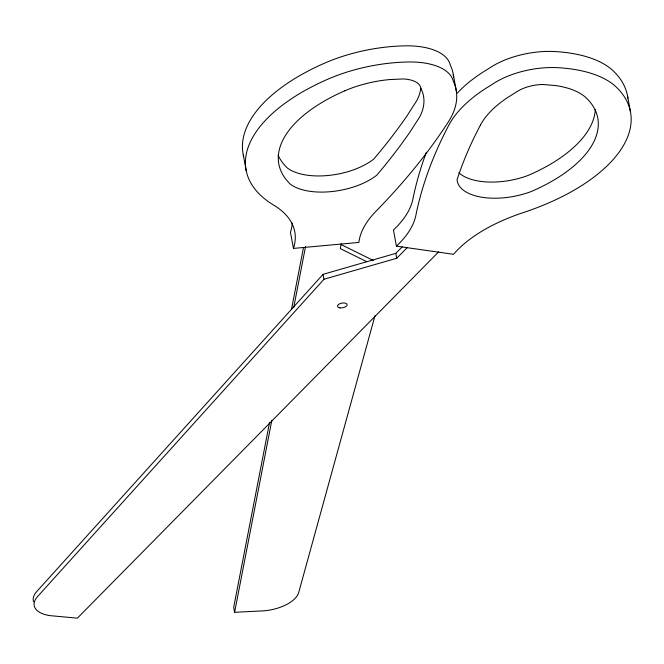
<?xml version="1.0" encoding="UTF-8"?>
<svg xmlns="http://www.w3.org/2000/svg" width="664" height="664" viewBox="0 0 664 664"><rect width="100%" height="100%" fill="white"/><g stroke="black" fill="none" stroke-linecap="round" stroke-linejoin="round"><path stroke-width="1" d="M269.559 422.428L233.678 607.394L234.591 612.308L264.28 610.805A32.021 15.529 -10.5 0 0 298.7 592.537L374.994 315.699M291.446 309.615L303.473 247.622M234.591 612.308L271.85 420.229M293.737 307.415L305.564 246.444M341.196 243.779L340.258 248.602L366.901 261.757M402.276 246.8L395.819 253.341L323.053 274.34L36.678 591.624A32.021 15.529 -10.5 0 0 33.59 601.783M407.497 247.348L396.732 258.254L323.966 279.253L37.591 596.538A32.021 15.529 -10.5 0 0 50.057 615.644L77.389 618.159L438.688 251.822M293.447 248.411L358.884 242.435A134.684 65.296 -10.5 0 1 375.824 211.418A1022.294 495.618 -10.5 0 0 448.324 121.927A148.636 72.061 -10.5 0 0 453.255 81.099A60.399 29.282 -10.5 0 0 408.377 61.984A108.647 52.672 -10.5 0 0 327.991 79.132A170.175 82.502 -10.5 0 0 273.776 205.176A129.14 62.607 -10.5 0 1 293.447 248.411L290.45 232.267A129.14 62.607 -10.5 0 0 292.251 223.029M396.433 246.153L453.57 254.312A129.14 62.607 -10.5 0 1 523.099 212.654A170.175 82.502 -10.5 0 0 616.532 87.316A108.647 52.672 -10.5 0 0 557.735 67.686A60.399 29.282 -10.5 0 0 491.567 84.834A148.636 72.061 -10.5 0 0 448.93 124.99A1022.294 495.618 -10.5 0 0 415.905 215.177A134.684 65.296 -10.5 0 1 396.433 246.153L393.437 230.01A134.684 65.296 -10.5 0 0 412.908 199.034A1022.294 495.618 -10.5 0 1 426.388 152.23M341.188 244.601L373.334 260.471M627.422 95.392L630.418 111.535M453.288 74.592L456.276 90.736M395.819 253.341L396.732 258.254M323.053 274.34L323.966 279.253M243.29 154.895L246.286 171.038M344.757 90.835A136.908 66.375 -10.5 0 0 290.392 184.202A52.431 25.423 -10.5 0 0 376.729 175.23A989.111 479.532 -10.5 0 0 410.153 131.762L419.814 116.723A115.428 55.959 -10.5 0 0 422.702 92.811L420.221 86.262A27.174 13.172 -10.5 0 0 403.073 78.958L389.071 79.614A75.306 36.512 -10.5 0 0 344.749 90.827M278.116 155.227A136.908 66.375 -10.5 0 0 287.404 168.058A52.431 25.423 -10.5 0 0 373.741 159.086A989.111 479.532 -10.5 0 0 407.165 115.619L416.826 100.579A115.428 55.959 -10.5 0 0 420.744 88.353M243.729 156.762A170.175 82.502 -10.5 0 1 324.995 62.989A108.647 52.672 -10.5 0 1 405.389 45.841A60.399 29.282 -10.5 0 1 450.258 64.956A148.636 72.061 -10.5 0 1 453.636 77.597M595.284 109.419A136.908 66.375 -10.5 0 1 528.204 175.396A52.431 25.423 -10.5 0 1 458.841 172.748M457.347 93.085A148.636 72.061 -10.5 0 1 488.579 68.691A60.399 29.282 -10.5 0 1 554.747 51.543A108.647 52.672 -10.5 0 1 613.536 71.172A170.175 82.502 -10.5 0 1 627.878 98.222M480.346 125.205L474.876 135.971A989.111 479.532 -10.5 0 0 457.081 179.712A52.431 25.423 -10.5 0 0 531.192 191.531A136.908 66.375 -10.5 0 0 586.511 98.189A75.306 36.512 -10.5 0 0 556.15 85.639L543.202 84.502A27.174 13.172 -10.5 0 0 517.92 91.051L507.877 97.376A115.428 55.959 -10.5 0 0 482.902 120.898L480.346 125.205M339.91 307.864A4.897 2.374 -10.5 0 0 347.139 304.743A4.897 2.374 -10.5 0 0 339.86 303.705A4.897 2.374 -10.5 0 0 339.91 307.864"/></g></svg>
